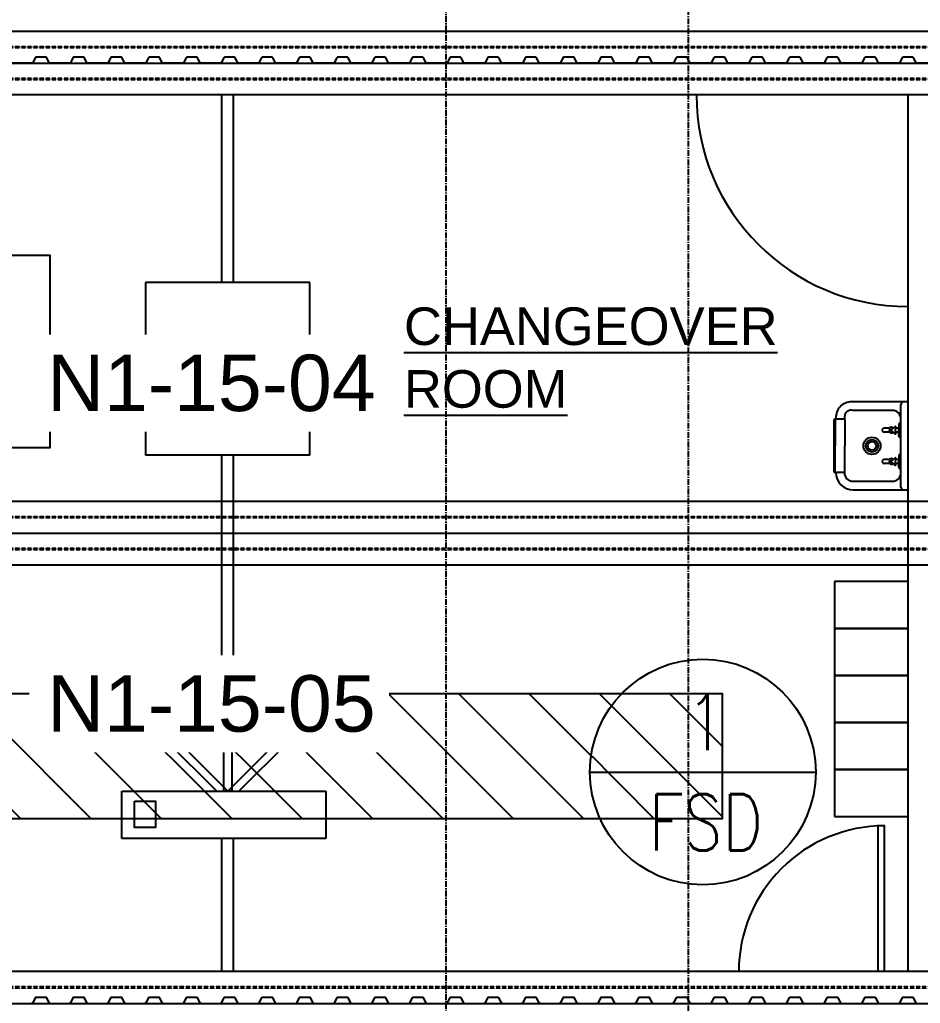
# Model space of a CAD drawing. Header units: millimetres. Extents: x 4133871 to 4440428, y -545651 to -495191.
# Drawn here: x 4159226 to 4164972, y -524844 to -518567 of the extents above; entities that cross this region are included whole.
import ezdxf
from ezdxf.enums import TextEntityAlignment as Align

# ---------------------------------------------------------------- set-up
doc = ezdxf.new("R2010")
doc.units = ezdxf.units.MM
doc.header["$LTSCALE"] = 60
doc.set_wipeout_variables(frame=1)
for name, pattern in [('CEN', [62, 60, -1, 0, -1]), ('CENTER', [2, 1.25, -0.25, 0.25, -0.25]), ('HIDDEN', [0.375, 0.25, -0.125])]:
    doc.linetypes.add(name, pattern=pattern)
for name, color, linetype in [('1', 7, 'Continuous'), ('1CEN', 1, 'CEN'), ('1ST FL FW2-2', 3, 'Continuous'), ('1ST FL W2', 3, 'Continuous'), ('AA-XXXX-SYMB', 7, 'Continuous'), ('C_TEXT_01', 2, 'Continuous'), ('C_TEXT_CONTAINER NO', 7, 'Continuous'), ('DOOR', 3, 'Continuous'), ('EQUIPMENT', 6, 'Continuous'), ('STEEL', 3, 'Continuous')]:
    doc.layers.add(name, color=color, linetype=linetype)
doc.styles.add('ArchiLab', font='')
doc.styles.add('Arial', font='arial.ttf')
doc.styles.add('GHS', font='romans.shx', dxfattribs={"width": 0.8, "bigfont": 'ghs.shx'})
doc.styles.get('ArchiLab').set_extended_font_data('Dotum')

# ---------------------------------------------------------------- blocks, each defined once
blk = doc.blocks.new('EQ')
at = {"layer": 'EQUIPMENT', "color": 253}
for p, q in [((-8157.9, 16906.1), (-8157.9, 18103.6)), ((-8082.9, 16906.1), (-8082.9, 18103.6)), ((-8646.1, 16906.1), (-8646.1, 15806.1)), ((-7596.1, 16906.1), (-8646.1, 16906.1)), ((-7596.1, 15806.1), (-7596.1, 16906.1)), ((-3780, 16144.6), (-4130, 16144.6)), ((-3780, 16144.6), (-3808, 16144.6)), ((-3880, 16090.6), (-4131, 16090.6)), ((-3825, 15864.6), (-3825, 16127.6)), ((-4252.6, 16030), (-4252.6, 15699.3)), ((-4187.8, 16035), (-4247.6, 16035)), ((-4245.3, 16035), (-4245.3, 15864.6)), ((-4240, 16049.6), (-4240, 16035)), ((-4186, 16050.6), (-4186, 16034.7)), ((-4182.8, 16030), (-4182.8, 15864.6)), ((-3831.6, 16009.4), (-3825, 16009.4)), ((-3825, 15693.6), (-3825, 16035.6)), ((-3902.8, 15976.8), (-3933.1, 15976.8)), ((-3902.3, 15952.5), (-3933.1, 15952.5)), ((-3838.6, 15952.5), (-3860.9, 15952.5)), ((-3838.6, 15976.8), (-3860.1, 15976.8)), ((-3838.6, 16002.4), (-3838.6, 15952.7)), ((-3838.6, 15926.9), (-3838.6, 15976.5)), ((-3838.6, 15952.7), (-3838.6, 15942.7)), ((-3831.6, 15919.9), (-3825, 15919.9)), ((-4245.3, 15694.3), (-4245.3, 15864.6)), ((-4182.8, 15699.3), (-4182.8, 15864.6)), ((-7596.1, 15806.1), (-8646.1, 15806.1)), ((-8157.9, 14509.7), (-8157.9, 15806.1)), ((-8082.9, 14509.7), (-8082.9, 15806.1)), ((-3902.8, 15776.8), (-3933.1, 15776.8)), ((-3838.6, 15776.8), (-3860.1, 15776.8)), ((-3838.6, 15802.4), (-3838.6, 15752.7)), ((-3838.6, 15726.9), (-3838.6, 15776.5)), ((-3831.6, 15809.4), (-3825, 15809.4)), ((-4187.8, 15694.3), (-4247.6, 15694.3)), ((-4240, 15694.6), (-4240, 15694.3)), ((-4186, 15693.6), (-4186, 15694.6)), ((-3902.3, 15752.5), (-3933.1, 15752.5)), ((-3838.6, 15752.5), (-3860.9, 15752.5)), ((-3831.6, 15719.9), (-3825, 15719.9)), ((-4131, 15638.6), (-3880, 15638.6)), ((-3825, 15601.6), (-3825, 15693.6)), ((-4130, 15584.6), (-3780, 15584.6)), ((-3808, 15584.6), (-3780, 15584.6)), ((-3780, 14999.7), (-4250, 14999.7)), ((-4250, 14999.7), (-4250, 14699.7)), ((-3780, 14699.7), (-3780, 14999.7)), ((-3780, 14699.7), (-4250, 14699.7)), ((-4250, 14699.7), (-4250, 14399.7)), ((-4250, 14699.7), (-3780, 14699.7)), ((-3780, 14399.7), (-3780, 14699.7)), ((-8795.4, 14509.7), (-7495.4, 14509.7)), ((-8795.4, 14209.7), (-8795.4, 14509.7)), ((-8082.9, 14509.7), (-8157.9, 14509.7)), ((-7495.4, 14509.7), (-7495.4, 14209.7)), ((-3780, 14399.7), (-4250, 14399.7)), ((-4250, 14399.7), (-4250, 14099.7)), ((-4250, 14399.7), (-3780, 14399.7)), ((-4250, 14399.7), (-3780, 14399.7)), ((-3780, 14099.7), (-3780, 14399.7)), ((-7495.4, 14209.7), (-8795.4, 14209.7)), ((-8145.4, 13659.7), (-8145.4, 14159.7)), ((-8145.4, 14159.7), (-8095.4, 14159.7)), ((-8095.4, 14159.7), (-8095.4, 13659.7)), ((-3780, 14099.7), (-4250, 14099.7)), ((-4250, 14099.7), (-4250, 13799.7)), ((-4250, 14099.7), (-3780, 14099.7)), ((-4250, 14099.7), (-3780, 14099.7)), ((-3780, 13799.7), (-3780, 14099.7)), ((-8509.3, 13977.9), (-8473.9, 14013.3)), ((-8473.9, 14013.3), (-8120.4, 13659.7)), ((-7766.8, 14013.3), (-8120.4, 13659.7)), ((-7731.5, 13977.9), (-7766.8, 14013.3)), ((-8191.1, 13659.7), (-8509.3, 13977.9)), ((-8049.7, 13659.7), (-7731.5, 13977.9)), ((-3780, 13799.7), (-4250, 13799.7)), ((-4250, 13799.7), (-4250, 13499.7)), ((-4250, 13799.7), (-3780, 13799.7)), ((-4250, 13799.7), (-3780, 13799.7)), ((-3780, 13499.7), (-3780, 13799.7)), ((-8795.4, 13659.7), (-7495.4, 13659.7)), ((-8795.4, 13359.7), (-8795.4, 13659.7)), ((-8795.4, 13659.7), (-7495.4, 13659.7)), ((-8795.4, 13359.7), (-8795.4, 13659.7)), ((-8095.4, 13659.7), (-8145.4, 13659.7)), ((-8145.4, 13659.7), (-8120.4, 13659.7)), ((-7495.4, 13659.7), (-7495.4, 13359.7)), ((-7495.4, 13659.7), (-7495.4, 13359.7)), ((-4250, 13499.7), (-3780, 13499.7)), ((-7495.4, 13359.7), (-8795.4, 13359.7)), ((-7495.4, 13359.7), (-8795.4, 13359.7)), ((-8157.9, 12509.7), (-8157.9, 13359.7)), ((-8082.9, 12509.7), (-8082.9, 13359.7))]:
    blk.add_line(p, q, dxfattribs=at)
for points in [[(-11651.4, 17082.3), (-9256, 17082.3), (-9256, 15851.1), (-11651.4, 15851.1)], [(-8715.3, 13597), (-8581.7, 13597), (-8581.7, 13428.5), (-8715.3, 13428.5)]]:
    blk.add_lwpolyline(points, close=True, dxfattribs=at)
for radius in [55, 40, 27.1]:
    blk.add_circle((-4010, 15864.6), radius, dxfattribs=at)
for centre, radius, start, end in [((-3780, 18103.6), 1350, 180, 270), ((-4142, 16047.3), 98.1, 82.99156, 178.63301), ((-3808, 16127.6), 17, 90, 180), ((-4142.1, 16048.1), 43.9, 75.31919, 176.72277), ((-3880, 16035.6), 55, 0, 90), ((-4247.6, 16030), 5, 90, 180), ((-4187.8, 16030), 5, 0, 90), ((-3831.6, 16002.4), 7, 90, 180), ((-3933.1, 15964.6), 12.2, 90, 270), ((-3902.8, 15983.8), 7, 270, 311.26794), ((-3902.3, 15945.5), 7, 50.25707, 90), ((-3894.6, 15964.6), 4.93, 90.07729, 270.07729), ((-3886.1, 15964.9), 18.2, 45.26306, 131.26794), ((-3886.1, 15964.9), 18.2, 230.25707, 311.33806), ((-3900.9, 16017.2), 48.1, 277.47565, 320.56396), ((-3902.3, 15912.2), 48.1, 38.68011, 80.79505), ((-3860.7, 15985), 3.46, 331.60248, 151.60248), ((-3814, 15963.1), 48.1, 155.12772, 201.91208), ((-3861.7, 15943.7), 3.4, 205.59752, 25.59752), ((-3831.6, 15926.9), 7, 180, 270), ((-3933.1, 15764.6), 12.2, 90, 270), ((-3902.8, 15783.8), 7, 270, 311.26794), ((-3894.6, 15764.6), 4.93, 90.07729, 270.07729), ((-3886.1, 15764.9), 18.2, 45.26306, 131.26794), ((-3900.9, 15817.2), 48.1, 277.47565, 320.56396), ((-3902.3, 15712.2), 48.1, 38.68011, 80.79505), ((-3860.7, 15785), 3.46, 331.60248, 151.60248), ((-3814, 15763.1), 48.1, 155.12772, 201.91208), ((-3831.6, 15802.4), 7, 90, 180), ((-4247.6, 15699.3), 5, 180, 270), ((-4130, 15694.6), 110, 180, 270), ((-4187.8, 15699.3), 5, 270, 0), ((-3902.3, 15745.5), 7, 50.25707, 90), ((-3886.1, 15764.9), 18.2, 230.25707, 311.33806), ((-3861.7, 15743.7), 3.4, 205.59752, 25.59752), ((-3831.6, 15726.9), 7, 180, 270), ((-4131, 15693.6), 55, 180, 270), ((-3880, 15693.6), 55, 270, 0), ((-3808, 15601.6), 17, 180, 270)]:
    blk.add_arc(centre, radius, start, end, dxfattribs=at)
blk = doc.blocks.new('15M')
at = {"linetype": 'HIDDEN', "ltscale": 0.1}
for p, q in [((-110087.1, -152171.1), (-95087.1, -152171.1)), ((-110087.1, -152178.6), (-95087.1, -152178.6)), ((-110087.1, -154968.1), (-95087.1, -154968.1)), ((-110087.1, -154975.6), (-95087.1, -154975.6))]:
    blk.add_line(p, q, dxfattribs=at)
for points in [[(-110087.1, -152276.4), (-95087.1, -152276.4), (-95087.1, -152073.4), (-110087.1, -152073.4)], [(-110087.1, -154870.4), (-95087.1, -154870.4), (-95087.1, -155073.4), (-110087.1, -155073.4)]]:
    blk.add_lwpolyline(points, close=True)
blk = doc.blocks.new('외각')
blk.add_line((-18066, -3677.1), (-18066, 1916.9))
at = {"rotation": 180}
for p in [(-125103.1, -149953.5), (-125103.1, -152953.5), (-125103.1, -155953.5)]:
    blk.add_blockref('15M', p, dxfattribs=at)
blk = doc.blocks.new('A$C1F841B1D')
blk.add_wipeout([(207.3, 585.3), (300, 600), (392.7, 585.3), (476.3, 542.7), (542.7, 476.3), (585.3, 392.7), (600, 300), (585.3, 207.3), (542.7, 123.7), (476.3, 57.3), (392.7, 14.7), (300, 0), (207.3, 14.7), (123.7, 57.3), (57.3, 123.7), (14.7, 207.3), (0, 300), (14.7, 392.7), (57.3, 476.3), (123.7, 542.7)])
at = {"layer": 'AA-XXXX-SYMB'}
blk.add_line((0, 300), (600, 300), dxfattribs=at)
blk.add_circle((300, 300), 300, dxfattribs=at)
at = {"layer": 'AA-XXXX-SYMB', "color": 3, "linetype": 'Continuous', "style": 'ArchiLab'}
for tag, p in [('NO', (307.7, 357.8)), ('MARK', (308.1, 91.4))]:
    blk.add_attdef(tag, text='', height=150, dxfattribs=at).set_placement(p, align=Align.CENTER)
blk = doc.blocks.new('A$C07F913FF')
h = blk.add_hatch()
h.set_pattern_fill('ANSI31', color=253, scale=100, angle=90)
h.set_pattern_definition([(135, (4702447.55, -30110.24), (-224.506403, -224.506403), [])])
h.paths.add_polyline_path([(6495.9, 4177.8), (6495.9, 4977.8), (15765, 4977.8), (15765, 4177.8)])
at = {"color": 253}
blk.add_lwpolyline([(6495.9, 4177.8), (6495.9, 4977.8), (15765, 4977.8), (15765, 4177.8)], close=True, dxfattribs=at)

msp = doc.modelspace()

# ---------------------------------------------------------------- block references
at = {"color": 3}
msp.add_blockref('외각', (4182960, -520964.2), dxfattribs=at)

# ---------------------------------------------------------------- next in the draw order: block references
at = {"layer": 'EQUIPMENT', "color": 3}
msp.add_blockref('EQ', (4168674, -537151), dxfattribs=at)

# ---------------------------------------------------------------- next in the draw order: linework, layer by layer
at = {"layer": '1CEN', "color": 1, "linetype": 'CENTER', "ltscale": 0.5}
for p, q in [((4161944, -502344.3), (4161944, -540844.3)), ((4146944, -518844.3), (4183944, -518844.3)), ((4146944, -521844.3), (4183944, -521844.3)), ((4146944, -521844.3), (4183944, -521844.3))]:
    msp.add_line(p, q, dxfattribs=at)
at = {"layer": '1ST FL FW2-2'}
for points in [[(4159419.7, -524844.3, -0.279959), (4159414.6, -524841.1), (4159398.3, -524809.7, 0.279959), (4159393.1, -524806.6), (4159361.9, -524806.6), (4159330.7, -524806.6, 0.279959), (4159325.5, -524809.7), (4159309.2, -524841.1, -0.279959), (4159304.1, -524844.3)], [(4159660.2, -524844.3, -0.279959), (4159655, -524841.1), (4159638.7, -524809.7, 0.279959), (4159633.6, -524806.6), (4159602.4, -524806.6), (4159571.2, -524806.6, 0.279959), (4159566, -524809.7), (4159549.7, -524841.1, -0.279959), (4159544.6, -524844.3)], [(4159900.7, -524844.3, -0.279959), (4159895.5, -524841.1), (4159879.2, -524809.7, 0.279959), (4159874.1, -524806.6), (4159842.9, -524806.6), (4159811.6, -524806.6, 0.279959), (4159806.5, -524809.7), (4159790.2, -524841.1, -0.279959), (4159785, -524844.3)], [(4160141.1, -524844.3, -0.279959), (4160136, -524841.1), (4160119.7, -524809.7, 0.279959), (4160114.5, -524806.6), (4160083.3, -524806.6), (4160052.1, -524806.6, 0.279959), (4160047, -524809.7), (4160030.7, -524841.1, -0.279959), (4160025.5, -524844.3)], [(4160381.6, -524844.3, -0.279959), (4160376.5, -524841.1), (4160360.2, -524809.7, 0.279959), (4160355, -524806.6), (4160323.8, -524806.6), (4160292.6, -524806.6, 0.279959), (4160287.5, -524809.7), (4160271.1, -524841.1, -0.279959), (4160266, -524844.3)], [(4160622.1, -524844.3, -0.279959), (4160617, -524841.1), (4160600.6, -524809.7, 0.279959), (4160595.5, -524806.6), (4160564.3, -524806.6), (4160533.1, -524806.6, 0.279959), (4160527.9, -524809.7), (4160511.6, -524841.1, -0.279959), (4160506.5, -524844.3)], [(4160862.6, -524844.3, -0.279959), (4160857.4, -524841.1), (4160841.1, -524809.7, 0.279959), (4160836, -524806.6), (4160804.8, -524806.6), (4160773.6, -524806.6, 0.279959), (4160768.4, -524809.7), (4160752.1, -524841.1, -0.279959), (4160746.9, -524844.3)], [(4161103.1, -524844.3, -0.279959), (4161097.9, -524841.1), (4161081.6, -524809.7, 0.279959), (4161076.5, -524806.6), (4161045.2, -524806.6), (4161014, -524806.6, 0.279959), (4161008.9, -524809.7), (4160992.6, -524841.1, -0.279959), (4160987.4, -524844.3)], [(4161343.5, -524844.3, -0.279959), (4161338.4, -524841.1), (4161322.1, -524809.7, 0.279959), (4161316.9, -524806.6), (4161285.7, -524806.6), (4161254.5, -524806.6, 0.279959), (4161249.4, -524809.7), (4161233, -524841.1, -0.279959), (4161227.9, -524844.3)], [(4161584, -524844.3, -0.279959), (4161578.9, -524841.1), (4161562.6, -524809.7, 0.279959), (4161557.4, -524806.6), (4161526.2, -524806.6), (4161495, -524806.6, 0.279959), (4161489.8, -524809.7), (4161473.5, -524841.1, -0.279959), (4161468.4, -524844.3)], [(4161824.5, -524844.3, -0.279959), (4161819.4, -524841.1), (4161803, -524809.7, 0.279959), (4161797.9, -524806.6), (4161766.7, -524806.6), (4161735.5, -524806.6, 0.279959), (4161730.3, -524809.7), (4161714, -524841.1, -0.279959), (4161708.9, -524844.3)], [(4162065, -524844.3, -0.279959), (4162059.8, -524841.1), (4162043.5, -524809.7, 0.279959), (4162038.4, -524806.6), (4162007.2, -524806.6), (4161975.9, -524806.6, 0.279959), (4161970.8, -524809.7), (4161954.5, -524841.1, -0.279959), (4161949.3, -524844.3)], [(4162305.5, -524844.3, -0.279959), (4162300.3, -524841.1), (4162284, -524809.7, 0.279959), (4162278.8, -524806.6), (4162247.6, -524806.6), (4162216.4, -524806.6, 0.279959), (4162211.3, -524809.7), (4162195, -524841.1, -0.279959), (4162189.8, -524844.3)], [(4162545.9, -524844.3, -0.279959), (4162540.8, -524841.1), (4162524.5, -524809.7, 0.279959), (4162519.3, -524806.6), (4162488.1, -524806.6), (4162456.9, -524806.6, 0.279959), (4162451.8, -524809.7), (4162435.4, -524841.1, -0.279959), (4162430.3, -524844.3)], [(4162786.4, -524844.3, -0.279959), (4162781.3, -524841.1), (4162764.9, -524809.7, 0.279959), (4162759.8, -524806.6), (4162728.6, -524806.6), (4162697.4, -524806.6, 0.279959), (4162692.2, -524809.7), (4162675.9, -524841.1, -0.279959), (4162670.8, -524844.3)], [(4163026.9, -524844.3, -0.279959), (4163021.7, -524841.1), (4163005.4, -524809.7, 0.279959), (4163000.3, -524806.6), (4162969.1, -524806.6), (4162937.9, -524806.6, 0.279959), (4162932.7, -524809.7), (4162916.4, -524841.1, -0.279959), (4162911.3, -524844.3)], [(4163267.4, -524844.3, -0.279959), (4163262.2, -524841.1), (4163245.9, -524809.7, 0.279959), (4163240.8, -524806.6), (4163209.6, -524806.6), (4163178.3, -524806.6, 0.279959), (4163173.2, -524809.7), (4163156.9, -524841.1, -0.279959), (4163151.7, -524844.3)], [(4163507.8, -524844.3, -0.279959), (4163502.7, -524841.1), (4163486.4, -524809.7, 0.279959), (4163481.2, -524806.6), (4163450, -524806.6), (4163418.8, -524806.6, 0.279959), (4163413.7, -524809.7), (4163397.4, -524841.1, -0.279959), (4163392.2, -524844.3)], [(4163748.3, -524844.3, -0.279959), (4163743.2, -524841.1), (4163726.9, -524809.7, 0.279959), (4163721.7, -524806.6), (4163690.5, -524806.6), (4163659.3, -524806.6, 0.279959), (4163654.2, -524809.7), (4163637.8, -524841.1, -0.279959), (4163632.7, -524844.3)], [(4163988.8, -524844.3, -0.279959), (4163983.7, -524841.1), (4163967.3, -524809.7, 0.279959), (4163962.2, -524806.6), (4163931, -524806.6), (4163899.8, -524806.6, 0.279959), (4163894.6, -524809.7), (4163878.3, -524841.1, -0.279959), (4163873.2, -524844.3)], [(4164229.3, -524844.3, -0.279959), (4164224.1, -524841.1), (4164207.8, -524809.7, 0.279959), (4164202.7, -524806.6), (4164171.5, -524806.6), (4164140.3, -524806.6, 0.279959), (4164135.1, -524809.7), (4164118.8, -524841.1, -0.279959), (4164113.6, -524844.3)], [(4164469.8, -524844.3, -0.279959), (4164464.6, -524841.1), (4164448.3, -524809.7, 0.279959), (4164443.2, -524806.6), (4164411.9, -524806.6), (4164380.7, -524806.6, 0.279959), (4164375.6, -524809.7), (4164359.3, -524841.1, -0.279959), (4164354.1, -524844.3)], [(4164710.2, -524844.3, -0.279959), (4164705.1, -524841.1), (4164688.8, -524809.7, 0.279959), (4164683.6, -524806.6), (4164652.4, -524806.6), (4164621.2, -524806.6, 0.279959), (4164616.1, -524809.7), (4164599.7, -524841.1, -0.279959), (4164594.6, -524844.3)], [(4164950.7, -524844.3, -0.279959), (4164945.6, -524841.1), (4164929.3, -524809.7, 0.279959), (4164924.1, -524806.6), (4164892.9, -524806.6), (4164861.7, -524806.6, 0.279959), (4164856.5, -524809.7), (4164840.2, -524841.1, -0.279959), (4164835.1, -524844.3)]]:
    msp.add_lwpolyline(points, format="xyb", dxfattribs=at)
at = {"layer": '1ST FL W2', "color": 6}
msp.add_lwpolyline([(4165075.6, -518844.3), (4164950.7, -518844.3, -0.279959), (4164945.6, -518841.2), (4164929.3, -518809.8, 0.279959), (4164924.1, -518806.6), (4164892.9, -518806.6), (4164861.7, -518806.6, 0.279959), (4164856.5, -518809.8), (4164840.2, -518841.2, -0.279959), (4164835.1, -518844.3), (4164710.2, -518844.3, -0.279959), (4164705.1, -518841.2), (4164688.8, -518809.8, 0.279959), (4164683.6, -518806.6), (4164652.4, -518806.6), (4164621.2, -518806.6, 0.279959), (4164616.1, -518809.8), (4164599.7, -518841.2, -0.279959), (4164594.6, -518844.3), (4164469.8, -518844.3, -0.279959), (4164464.6, -518841.2), (4164448.3, -518809.8, 0.279959), (4164443.2, -518806.6), (4164411.9, -518806.6), (4164380.7, -518806.6, 0.279959), (4164375.6, -518809.8), (4164359.3, -518841.2, -0.279959), (4164354.1, -518844.3), (4164229.3, -518844.3, -0.279959), (4164224.1, -518841.2), (4164207.8, -518809.8, 0.279959), (4164202.7, -518806.6), (4164171.5, -518806.6), (4164140.3, -518806.6, 0.279959), (4164135.1, -518809.8), (4164118.8, -518841.2, -0.279959), (4164113.6, -518844.3), (4163988.8, -518844.3, -0.279959), (4163983.7, -518841.2), (4163967.3, -518809.8, 0.279959), (4163962.2, -518806.6), (4163931, -518806.6), (4163899.8, -518806.6, 0.279959), (4163894.6, -518809.8), (4163878.3, -518841.2, -0.279959), (4163873.2, -518844.3), (4163748.3, -518844.3, -0.279959), (4163743.2, -518841.2), (4163726.9, -518809.8, 0.279959), (4163721.7, -518806.6), (4163690.5, -518806.6), (4163659.3, -518806.6, 0.279959), (4163654.2, -518809.8), (4163637.8, -518841.2, -0.279959), (4163632.7, -518844.3), (4163507.8, -518844.3, -0.279959), (4163502.7, -518841.2), (4163486.4, -518809.8, 0.279959), (4163481.2, -518806.6), (4163450, -518806.6), (4163418.8, -518806.6, 0.279959), (4163413.7, -518809.8), (4163397.4, -518841.2, -0.279959), (4163392.2, -518844.3), (4163267.4, -518844.3, -0.279959), (4163262.2, -518841.2), (4163245.9, -518809.8, 0.279959), (4163240.8, -518806.6), (4163209.6, -518806.6), (4163178.3, -518806.6, 0.279959), (4163173.2, -518809.8), (4163156.9, -518841.2, -0.279959), (4163151.7, -518844.3), (4163026.9, -518844.3, -0.279959), (4163021.7, -518841.2), (4163005.4, -518809.8, 0.279959), (4163000.3, -518806.6), (4162969.1, -518806.6), (4162937.9, -518806.6, 0.279959), (4162932.7, -518809.8), (4162916.4, -518841.2, -0.279959), (4162911.3, -518844.3), (4162786.4, -518844.3, -0.279959), (4162781.3, -518841.2), (4162764.9, -518809.8, 0.279959), (4162759.8, -518806.6), (4162728.6, -518806.6), (4162697.4, -518806.6, 0.279959), (4162692.2, -518809.8), (4162675.9, -518841.2, -0.279959), (4162670.8, -518844.3), (4162545.9, -518844.3, -0.279959), (4162540.8, -518841.2), (4162524.5, -518809.8, 0.279959), (4162519.3, -518806.6), (4162488.1, -518806.6), (4162456.9, -518806.6, 0.279959), (4162451.8, -518809.8), (4162435.4, -518841.2, -0.279959), (4162430.3, -518844.3), (4162305.5, -518844.3, -0.279959), (4162300.3, -518841.2), (4162284, -518809.8, 0.279959), (4162278.8, -518806.6), (4162247.6, -518806.6), (4162216.4, -518806.6, 0.279959), (4162211.3, -518809.8), (4162195, -518841.2, -0.279959), (4162189.8, -518844.3), (4162065, -518844.3, -0.279959), (4162059.8, -518841.2), (4162043.5, -518809.8, 0.279959), (4162038.4, -518806.6), (4162007.2, -518806.6), (4161975.9, -518806.6, 0.279959), (4161970.8, -518809.8), (4161954.5, -518841.2, -0.279959), (4161949.3, -518844.3), (4161824.5, -518844.3, -0.279959), (4161819.4, -518841.2), (4161803, -518809.8, 0.279959), (4161797.9, -518806.6), (4161766.7, -518806.6), (4161735.5, -518806.6, 0.279959), (4161730.3, -518809.8), (4161714, -518841.2, -0.279959), (4161708.9, -518844.3), (4161584, -518844.3, -0.279959), (4161578.9, -518841.2), (4161562.6, -518809.8, 0.279959), (4161557.4, -518806.6), (4161526.2, -518806.6), (4161495, -518806.6, 0.279959), (4161489.8, -518809.8), (4161473.5, -518841.2, -0.279959), (4161468.4, -518844.3), (4161343.5, -518844.3, -0.279959), (4161338.4, -518841.2), (4161322.1, -518809.8, 0.279959), (4161316.9, -518806.6), (4161285.7, -518806.6), (4161254.5, -518806.6, 0.279959), (4161249.4, -518809.8), (4161233, -518841.2, -0.279959), (4161227.9, -518844.3), (4161103.1, -518844.3, -0.279959), (4161097.9, -518841.2), (4161081.6, -518809.8, 0.279959), (4161076.5, -518806.6), (4161045.2, -518806.6), (4161014, -518806.6, 0.279959), (4161008.9, -518809.8), (4160992.6, -518841.2, -0.279959), (4160987.4, -518844.3), (4160862.6, -518844.3, -0.279959), (4160857.4, -518841.2), (4160841.1, -518809.8, 0.279959), (4160836, -518806.6), (4160804.8, -518806.6), (4160773.6, -518806.6, 0.279959), (4160768.4, -518809.8), (4160752.1, -518841.2, -0.279959), (4160746.9, -518844.3), (4160622.1, -518844.3, -0.279959), (4160617, -518841.2), (4160600.6, -518809.8, 0.279959), (4160595.5, -518806.6), (4160564.3, -518806.6), (4160533.1, -518806.6, 0.279959), (4160527.9, -518809.8), (4160511.6, -518841.2, -0.279959), (4160506.5, -518844.3), (4160381.6, -518844.3, -0.279959), (4160376.5, -518841.2), (4160360.2, -518809.8, 0.279959), (4160355, -518806.6), (4160323.8, -518806.6), (4160292.6, -518806.6, 0.279959), (4160287.5, -518809.8), (4160271.1, -518841.2, -0.279959), (4160266, -518844.3), (4160141.1, -518844.3, -0.279959), (4160136, -518841.2), (4160119.7, -518809.8, 0.279959), (4160114.5, -518806.6), (4160083.3, -518806.6), (4160052.1, -518806.6, 0.279959), (4160047, -518809.8), (4160030.7, -518841.2, -0.279959), (4160025.5, -518844.3), (4159900.7, -518844.3, -0.279959), (4159895.5, -518841.2), (4159879.2, -518809.8, 0.279959), (4159874.1, -518806.6), (4159842.9, -518806.6), (4159811.6, -518806.6, 0.279959), (4159806.5, -518809.8), (4159790.2, -518841.2, -0.279959), (4159785, -518844.3), (4159660.2, -518844.3, -0.279959), (4159655, -518841.2), (4159638.7, -518809.8, 0.279959), (4159633.6, -518806.6), (4159602.4, -518806.6), (4159571.2, -518806.6, 0.279959), (4159566, -518809.8), (4159549.7, -518841.2, -0.279959), (4159544.6, -518844.3), (4159419.7, -518844.3, -0.279959), (4159414.6, -518841.2), (4159398.3, -518809.8, 0.279959), (4159393.1, -518806.6), (4159361.9, -518806.6), (4159330.7, -518806.6, 0.279959), (4159325.5, -518809.8), (4159309.2, -518841.2, -0.279959), (4159304.1, -518844.3), (4159179.2, -518844.3, -0.279959)], format="xyb", dxfattribs=at)
at = {"layer": 'DOOR', "color": 3}
msp.add_line((4164704, -524641.3), (4164704, -523712.1), dxfattribs=at)
msp.add_lwpolyline([(4164744, -524641.3), (4164744, -523711.3, 0.414214), (4163814, -524641.3, 0.414214)], format="xyb", dxfattribs=at)

# ---------------------------------------------------------------- next in the draw order: texts
at = {"layer": 'C_TEXT_01', "insert": (4161677.7, -520402.9), "char_height": 240, "width": 1903.395, "attachment_point": 1, "style": 'Arial'}
msp.add_mtext('{\\LCHANGEOVER\\PROOM}', dxfattribs=at)

# ---------------------------------------------------------------- next in the draw order: wipeouts: each hides what was drawn before it
msp.add_wipeout([(4159288.1, -521196.6), (4161583.2, -521196.6), (4161583.2, -520577), (4159288.1, -520577)]).dxf.layer = 'C_TEXT_CONTAINER NO'

# ---------------------------------------------------------------- next in the draw order: block references
at = {"layer": 'AA-XXXX-SYMB', "linetype": 'Continuous'}
ref = msp.add_blockref('A$C1F841B1D', (4162864.7, -524088.3), dxfattribs=dict(at, xscale=2.4, yscale=2.4, zscale=2.4))
ref.add_attrib('NO', '1', dxfattribs={"layer": 'STEEL', "linetype": 'Continuous', "height": 360, "style": 'GHS', "width": 0.8}).set_placement((4163603.2, -523229.6), align=Align.CENTER)
ref.add_attrib('MARK', 'FSD', dxfattribs={"layer": 'STEEL', "linetype": 'Continuous', "height": 360, "style": 'GHS', "width": 0.8}).set_placement((4163604.2, -523868.8), align=Align.CENTER)

# ---------------------------------------------------------------- next in the draw order: texts
at = {"layer": 'C_TEXT_CONTAINER NO', "color": 3, "style": 'Arial'}
msp.add_text('N1-15-04', height=360, dxfattribs=at).set_placement((4160448.9, -520884.5), align=Align.MIDDLE_CENTER)

# ---------------------------------------------------------------- next in the draw order: linework, layer by layer
at = {"layer": '1CEN', "color": 1, "linetype": 'CENTER', "ltscale": 0.5}
msp.add_line((4163491.1, -507398.8), (4163491.1, -526344.3), dxfattribs=at)

# ---------------------------------------------------------------- next in the draw order: block references
at = {"layer": '1', "color": 3}
msp.add_blockref('A$C07F913FF', (4147944, -527844.3), dxfattribs=at)

# ---------------------------------------------------------------- next in the draw order: wipeouts: each hides what was drawn before it
msp.add_wipeout([(4159288.1, -523242.5), (4161583.2, -523242.5), (4161583.2, -522622.9), (4159288.1, -522622.9)]).dxf.layer = 'C_TEXT_CONTAINER NO'

# ---------------------------------------------------------------- next in the draw order: texts
at = {"layer": 'C_TEXT_CONTAINER NO', "color": 3, "style": 'Arial'}
msp.add_text('N1-15-05', height=360, dxfattribs=at).set_placement((4160448.9, -522930.4), align=Align.MIDDLE_CENTER)

doc.saveas('drawing.dxf')
